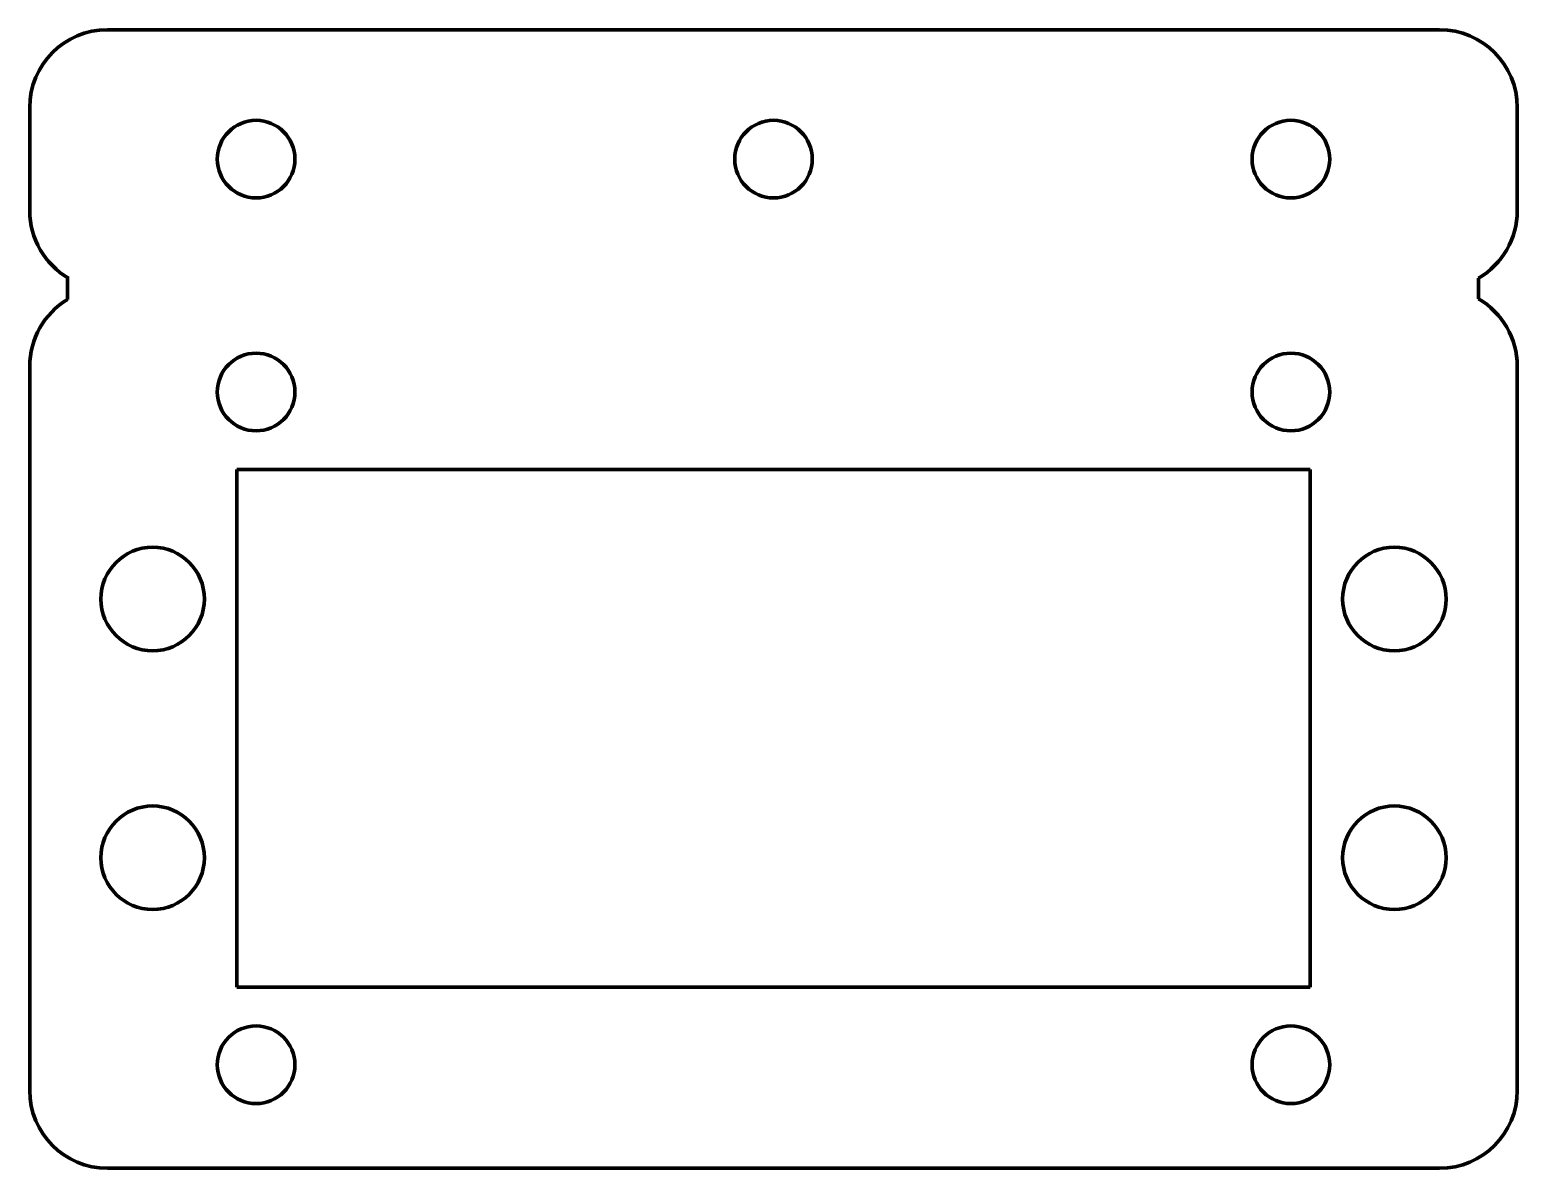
# Model space of a CAD drawing. Header units: millimetres. Extents: x -24 to 33.5, y -20 to 24.
import ezdxf

# ---------------------------------------------------------------- set-up
doc = ezdxf.new("R2010")
doc.units = ezdxf.units.MM
doc.layers.get('0').update_dxf_attribs({"lineweight": 70})

msp = doc.modelspace()

# ---------------------------------------------------------------- linework, layer by layer
for p, q in [((-21, 24), (30.5, 24)), ((-24, 17), (-24, 21)), ((33.5, 17), (33.5, 21)), ((-22.542, 13.573), (-22.542, 14.427)), ((32, 13.598), (32, 14.402)), ((-24, -17), (-24, 11)), ((33.5, 11), (33.5, -17)), ((-16, 7), (25.5, 7)), ((-16, -3), (-16, 7)), ((25.5, 7), (25.5, -3)), ((-16, -13), (-16, -3)), ((25.5, -3), (25.5, -13)), ((25.5, -13), (-16, -13)), ((-21, -20), (30.5, -20))]:
    msp.add_line(p, q)
for centre, radius in [((-15.25, 19), 1.5), ((4.75, 19), 1.5), ((24.75, 19), 1.5), ((-15.25, 10), 1.5), ((24.75, 10), 1.5), ((-19.25, 2), 2), ((28.75, 2), 2), ((-19.25, -8), 2), ((28.75, -8), 2), ((-15.25, -16), 1.5), ((24.75, -16), 1.5)]:
    msp.add_circle(centre, radius)
for centre, start, end in [((-21, 21), 90, 180), ((30.5, 21), 0, 90), ((-21, 17), 180, 240), ((30.5, 17), 300, 0), ((-21, 11), 120.93946, 180), ((30.5, 11), 0, 60), ((-21, -17), 180, 270), ((30.5, -17), 270, 0)]:
    msp.add_arc(centre, 3, start, end)

doc.saveas('drawing.dxf')
